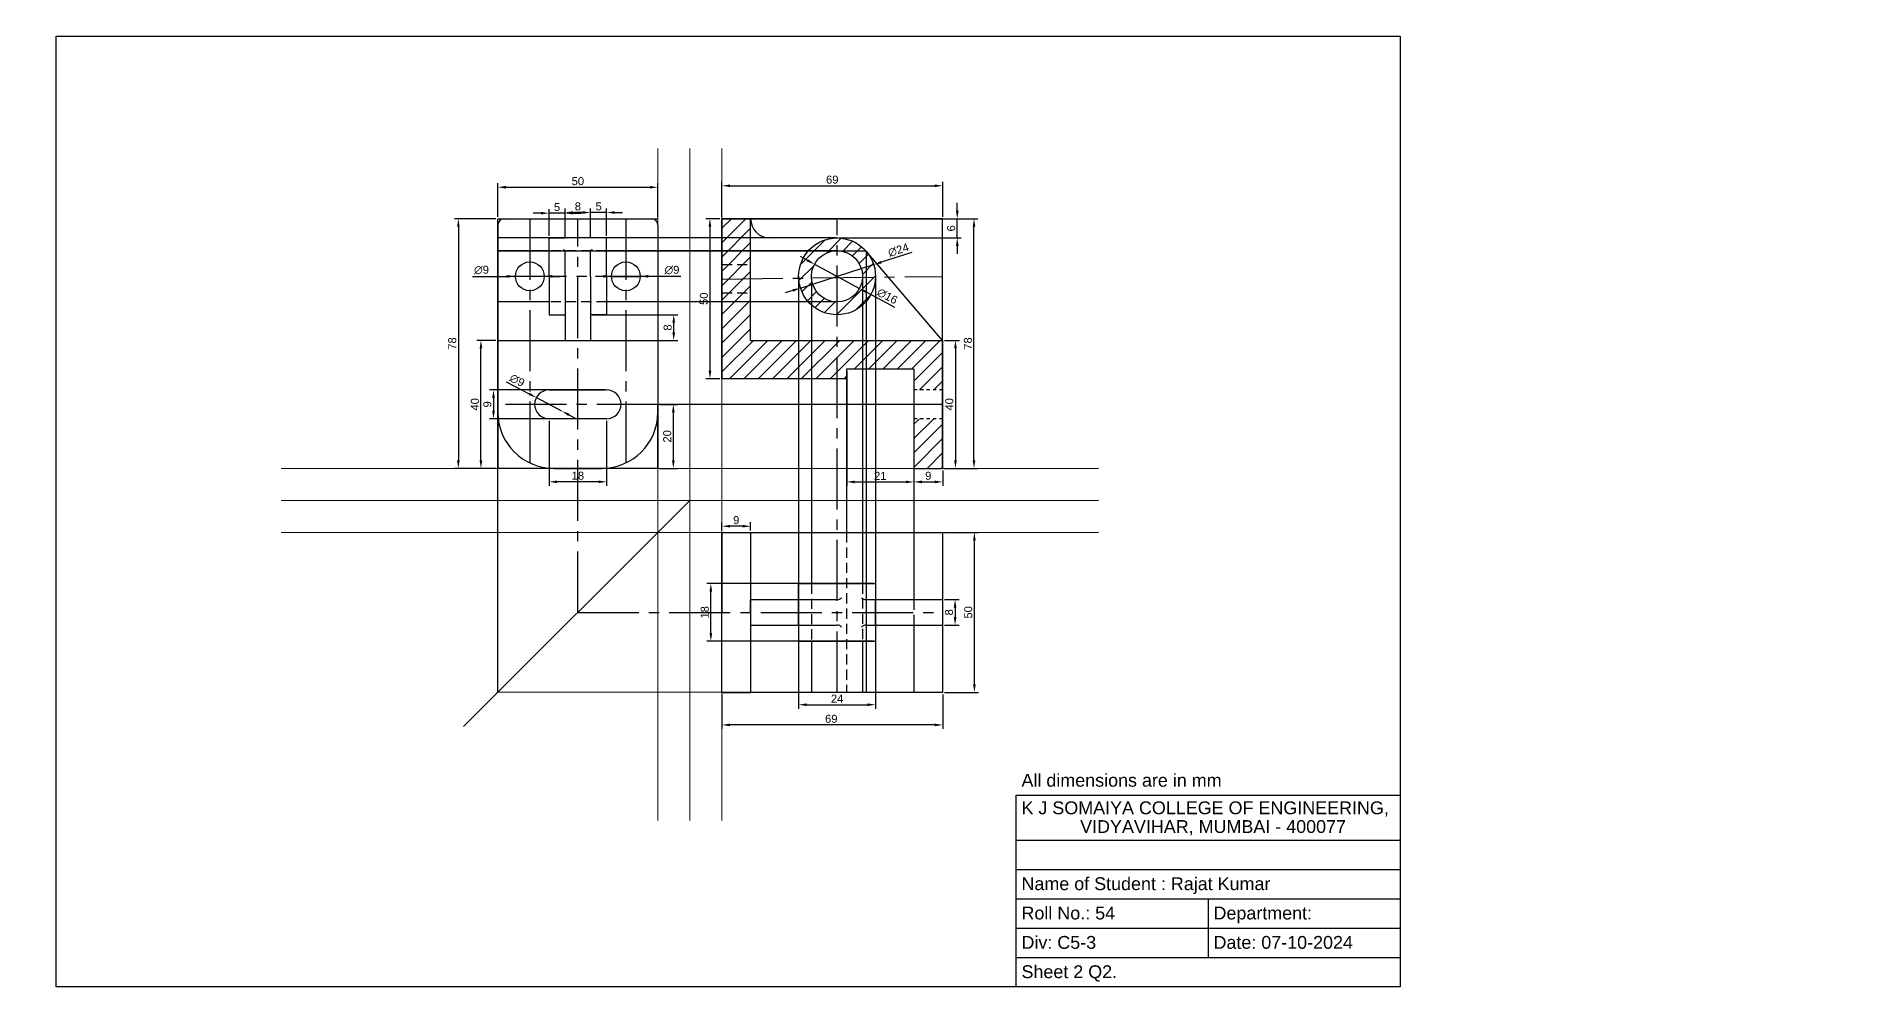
# Model space of a CAD drawing. Header units: millimetres. Extents: x 2670 to 3689, y 1868 to 2167.
# Drawn here: x 3122 to 3689, y 1868 to 2165 of the extents above; entities that cross this region are included whole.
import ezdxf

# ---------------------------------------------------------------- set-up
doc = ezdxf.new("R2010")
doc.units = ezdxf.units.MM
for name, pattern in [('ACAD_ISO02W100', [15, 12, -3]), ('CENTER2', [28.575, 19.05, -3.175, 3.175, -3.175]), ('HIDDEN2', [4.7625, 3.175, -1.5875]), ('JIS_02_1.0', [2, 1, -1])]:
    doc.linetypes.add(name, pattern=pattern)
doc.styles.get("Standard").update_dxf_attribs({"font": 'arial.ttf'})
doc.dimstyles.new('ISO-25', dxfattribs={"dimtxt": 2.5, "dimasz": 2.5, "dimexe": 1.25, "dimexo": 0.625, "dimtad": 1, "dimtxsty": 'Standard', "dimcen": 2.5, "dimadec": 0, "dimazin": 0, "dimtfac": 1, "dimtmove": 0, "dimatfit": 3, "dimfxl": 1, "dimarcsym": 0})

# ---------------------------------------------------------------- blocks, each defined once
blk = doc.blocks.new('*D64')
at = {"color": 0, "lineweight": -2, "transparency": 16777216}
for p, q in [((3336.6, 2108.15), (3336.6, 2119.08)), ((3339.1, 2117.83), (3403.1, 2117.83)), ((3405.6, 2108.15), (3405.6, 2119.08))]:
    blk.add_line(p, q, dxfattribs=at)
at = {"color": 0, "transparency": 16777216}
for points in [[(3339.1, 2118.24), (3339.1, 2117.41), (3336.6, 2117.83)], [(3403.1, 2118.24), (3403.1, 2117.41), (3405.6, 2117.83)]]:
    blk.add_solid(points, dxfattribs=at)
at = {"layer": 'Defpoints', "color": 0, "transparency": 16777216}
for p in [(3405.6, 2117.83), (3336.6, 2107.53), (3405.6, 2107.53)]:
    blk.add_point(p, dxfattribs=at)
at = {"color": 0, "transparency": 16777216, "insert": (3371.1, 2119.73), "char_height": 2.5, "attachment_point": 5}
blk.add_mtext('69', dxfattribs=at)
blk = doc.blocks.new('*D65')
at = {"color": 0, "lineweight": -2, "transparency": 16777216}
for p, q in [((3406.22, 2107.53), (3416.64, 2107.53)), ((3415.39, 2032.03), (3415.39, 2105.03)), ((3406.22, 2029.53), (3416.64, 2029.53))]:
    blk.add_line(p, q, dxfattribs=at)
at = {"color": 0, "transparency": 16777216}
for points in [[(3414.98, 2105.03), (3415.81, 2105.03), (3415.39, 2107.53)], [(3414.98, 2032.03), (3415.81, 2032.03), (3415.39, 2029.53)]]:
    blk.add_solid(points, dxfattribs=at)
at = {"layer": 'Defpoints', "color": 0, "transparency": 16777216}
for p in [(3405.6, 2107.53), (3415.39, 2107.53), (3405.6, 2029.53)]:
    blk.add_point(p, dxfattribs=at)
at = {"color": 0, "transparency": 16777216, "insert": (3413.49, 2068.53), "char_height": 2.5, "attachment_point": 5, "rotation": 90}
blk.add_mtext('78', dxfattribs=at)
blk = doc.blocks.new('*D66')
at = {"color": 0, "lineweight": -2, "transparency": 16777216}
for p, q in [((3336.6, 1958.9), (3336.6, 1948.1)), ((3405.6, 1958.9), (3405.6, 1948.1)), ((3403.1, 1949.35), (3339.1, 1949.35))]:
    blk.add_line(p, q, dxfattribs=at)
at = {"color": 0, "transparency": 16777216}
for points in [[(3339.1, 1949.76), (3339.1, 1948.93), (3336.6, 1949.35)], [(3403.1, 1949.76), (3403.1, 1948.93), (3405.6, 1949.35)]]:
    blk.add_solid(points, dxfattribs=at)
at = {"layer": 'Defpoints', "color": 0, "transparency": 16777216}
for p in [(3336.6, 1959.53), (3405.6, 1959.53), (3336.6, 1949.35)]:
    blk.add_point(p, dxfattribs=at)
at = {"color": 0, "transparency": 16777216, "insert": (3370.79, 1951.25), "char_height": 2.5, "attachment_point": 5}
blk.add_mtext('69', dxfattribs=at)
blk = doc.blocks.new('*D67')
at = {"color": 0, "lineweight": -2, "transparency": 16777216}
for p, q in [((3406.22, 2009.53), (3416.77, 2009.53)), ((3415.52, 1962.03), (3415.52, 2007.03)), ((3406.22, 1959.53), (3416.77, 1959.53))]:
    blk.add_line(p, q, dxfattribs=at)
at = {"color": 0, "transparency": 16777216}
for points in [[(3415.1, 2007.03), (3415.93, 2007.03), (3415.52, 2009.53)], [(3415.1, 1962.03), (3415.93, 1962.03), (3415.52, 1959.53)]]:
    blk.add_solid(points, dxfattribs=at)
at = {"layer": 'Defpoints', "color": 0, "transparency": 16777216}
for p in [(3405.6, 2009.53), (3415.52, 2009.53), (3405.6, 1959.53)]:
    blk.add_point(p, dxfattribs=at)
at = {"color": 0, "transparency": 16777216, "insert": (3413.61, 1984.53), "char_height": 2.5, "attachment_point": 5, "rotation": 90}
blk.add_mtext('50', dxfattribs=at)
blk = doc.blocks.new('*D68')
at = {"color": 0, "lineweight": -2, "transparency": 16777216}
for p, q in [((3266.6, 2108.15), (3266.6, 2118.62)), ((3269.1, 2117.37), (3314.1, 2117.37)), ((3316.6, 2108.15), (3316.6, 2118.62))]:
    blk.add_line(p, q, dxfattribs=at)
at = {"color": 0, "transparency": 16777216}
for points in [[(3269.1, 2117.78), (3269.1, 2116.95), (3266.6, 2117.37)], [(3314.1, 2117.78), (3314.1, 2116.95), (3316.6, 2117.37)]]:
    blk.add_solid(points, dxfattribs=at)
at = {"layer": 'Defpoints', "color": 0, "transparency": 16777216}
for p in [(3316.6, 2117.37), (3266.6, 2107.53), (3316.6, 2107.53)]:
    blk.add_point(p, dxfattribs=at)
at = {"color": 0, "transparency": 16777216, "insert": (3291.6, 2119.27), "char_height": 2.5, "attachment_point": 5}
blk.add_mtext('50', dxfattribs=at)
blk = doc.blocks.new('*D69')
at = {"color": 0, "lineweight": -2, "transparency": 16777216}
for p, q in [((3265.97, 2107.53), (3253, 2107.53)), ((3254.25, 2105.03), (3254.25, 2032.03)), ((3265.97, 2029.53), (3253, 2029.53))]:
    blk.add_line(p, q, dxfattribs=at)
at = {"color": 0, "transparency": 16777216}
for points in [[(3253.84, 2105.03), (3254.67, 2105.03), (3254.25, 2107.53)], [(3253.84, 2032.03), (3254.67, 2032.03), (3254.25, 2029.53)]]:
    blk.add_solid(points, dxfattribs=at)
at = {"layer": 'Defpoints', "color": 0, "transparency": 16777216}
for p in [(3266.6, 2107.53), (3254.25, 2029.53), (3266.6, 2029.53)]:
    blk.add_point(p, dxfattribs=at)
at = {"color": 0, "transparency": 16777216, "insert": (3252.35, 2068.53), "char_height": 2.5, "attachment_point": 5, "rotation": 90}
blk.add_mtext('78', dxfattribs=at)
blk = doc.blocks.new('*D77')
at = {"color": 0, "lineweight": -2, "transparency": 16777216}
for p, q in [((3336.6, 2010.15), (3336.6, 2012.69)), ((3343.1, 2011.44), (3339.1, 2011.44)), ((3345.6, 2010.15), (3345.6, 2012.69))]:
    blk.add_line(p, q, dxfattribs=at)
at = {"color": 0, "transparency": 16777216}
for points in [[(3339.1, 2011.86), (3339.1, 2011.03), (3336.6, 2011.44)], [(3343.1, 2011.86), (3343.1, 2011.03), (3345.6, 2011.44)]]:
    blk.add_solid(points, dxfattribs=at)
at = {"layer": 'Defpoints', "color": 0, "transparency": 16777216}
for p in [(3336.6, 2011.44), (3336.6, 2009.53), (3345.6, 2009.53)]:
    blk.add_point(p, dxfattribs=at)
at = {"color": 0, "transparency": 16777216, "insert": (3341.1, 2013.34), "char_height": 2.5, "attachment_point": 5}
blk.add_mtext('9', dxfattribs=at)
blk = doc.blocks.new('*D78')
at = {"color": 0, "lineweight": -2, "transparency": 16777216}
for p, q in [((3360.6, 1992.9), (3360.6, 1954.42)), ((3384.6, 1992.9), (3384.6, 1954.42)), ((3363.1, 1955.67), (3382.1, 1955.67))]:
    blk.add_line(p, q, dxfattribs=at)
at = {"color": 0, "transparency": 16777216}
for points in [[(3363.1, 1956.08), (3363.1, 1955.25), (3360.6, 1955.67)], [(3382.1, 1956.08), (3382.1, 1955.25), (3384.6, 1955.67)]]:
    blk.add_solid(points, dxfattribs=at)
at = {"layer": 'Defpoints', "color": 0, "transparency": 16777216}
for p in [(3360.6, 1993.53), (3384.6, 1993.53), (3384.6, 1955.67)]:
    blk.add_point(p, dxfattribs=at)
at = {"color": 0, "transparency": 16777216, "insert": (3372.6, 1957.55), "char_height": 2.5, "attachment_point": 5}
blk.add_mtext('24', dxfattribs=at)
blk = doc.blocks.new('*D79')
at = {"color": 0, "lineweight": -2, "transparency": 16777216}
for p, q in [((3406.22, 1988.53), (3410.73, 1988.53)), ((3409.48, 1986.03), (3409.48, 1983.03)), ((3406.22, 1980.53), (3410.73, 1980.53))]:
    blk.add_line(p, q, dxfattribs=at)
at = {"color": 0, "transparency": 16777216}
for points in [[(3409.06, 1986.03), (3409.9, 1986.03), (3409.48, 1988.53)], [(3409.06, 1983.03), (3409.9, 1983.03), (3409.48, 1980.53)]]:
    blk.add_solid(points, dxfattribs=at)
at = {"layer": 'Defpoints', "color": 0, "transparency": 16777216}
for p in [(3405.6, 1988.53), (3405.6, 1980.53), (3409.48, 1980.53)]:
    blk.add_point(p, dxfattribs=at)
at = {"color": 0, "transparency": 16777216, "insert": (3407.58, 1984.53), "char_height": 2.5, "attachment_point": 5, "rotation": 90}
blk.add_mtext('8', dxfattribs=at)
blk = doc.blocks.new('*D80')
at = {"color": 0, "lineweight": -2, "transparency": 16777216}
for p, q in [((3383.97, 1993.53), (3331.91, 1993.53)), ((3333.16, 1978.03), (3333.16, 1991.03)), ((3383.97, 1975.53), (3331.91, 1975.53))]:
    blk.add_line(p, q, dxfattribs=at)
at = {"color": 0, "transparency": 16777216}
for points in [[(3332.74, 1991.03), (3333.58, 1991.03), (3333.16, 1993.53)], [(3332.74, 1978.03), (3333.58, 1978.03), (3333.16, 1975.53)]]:
    blk.add_solid(points, dxfattribs=at)
at = {"layer": 'Defpoints', "color": 0, "transparency": 16777216}
for p in [(3333.16, 1993.53), (3384.6, 1993.53), (3384.6, 1975.53)]:
    blk.add_point(p, dxfattribs=at)
at = {"color": 0, "transparency": 16777216, "insert": (3331.26, 1984.53), "char_height": 2.5, "attachment_point": 5, "rotation": 90}
blk.add_mtext('18', dxfattribs=at)
blk = doc.blocks.new('*D81')
at = {"color": 0, "lineweight": -2, "transparency": 16777216}
for p, q in [((3406.22, 2069.53), (3410.84, 2069.53)), ((3409.59, 2067.03), (3409.59, 2032.03)), ((3406.22, 2029.53), (3410.84, 2029.53))]:
    blk.add_line(p, q, dxfattribs=at)
at = {"color": 0, "transparency": 16777216}
for points in [[(3409.17, 2067.03), (3410.01, 2067.03), (3409.59, 2069.53)], [(3409.17, 2032.03), (3410.01, 2032.03), (3409.59, 2029.53)]]:
    blk.add_solid(points, dxfattribs=at)
at = {"layer": 'Defpoints', "color": 0, "transparency": 16777216}
for p in [(3405.6, 2069.53), (3405.6, 2029.53), (3409.59, 2029.53)]:
    blk.add_point(p, dxfattribs=at)
at = {"color": 0, "transparency": 16777216, "insert": (3407.69, 2049.53), "char_height": 2.5, "attachment_point": 5, "rotation": 90}
blk.add_mtext('40', dxfattribs=at)
blk = doc.blocks.new('*D82')
at = {"color": 0, "lineweight": -2, "transparency": 16777216}
for p, q in [((3335.97, 2107.53), (3331.62, 2107.53)), ((3332.87, 2105.03), (3332.87, 2060.03)), ((3335.97, 2057.53), (3331.62, 2057.53))]:
    blk.add_line(p, q, dxfattribs=at)
at = {"color": 0, "transparency": 16777216}
for points in [[(3332.46, 2105.03), (3333.29, 2105.03), (3332.87, 2107.53)], [(3332.46, 2060.03), (3333.29, 2060.03), (3332.87, 2057.53)]]:
    blk.add_solid(points, dxfattribs=at)
at = {"layer": 'Defpoints', "color": 0, "transparency": 16777216}
for p in [(3336.6, 2107.53), (3332.87, 2057.53), (3336.6, 2057.53)]:
    blk.add_point(p, dxfattribs=at)
at = {"color": 0, "transparency": 16777216, "insert": (3330.97, 2082.53), "char_height": 2.5, "attachment_point": 5, "rotation": 90}
blk.add_mtext('50', dxfattribs=at)
blk = doc.blocks.new('*D83')
at = {"color": 0, "lineweight": -2, "transparency": 16777216}
for p, q in [((3410.16, 2110.03), (3410.16, 2112.53)), ((3373.22, 2107.53), (3411.41, 2107.53)), ((3410.16, 2101.53), (3410.16, 2107.53)), ((3373.22, 2101.53), (3411.41, 2101.53)), ((3410.16, 2099.03), (3410.16, 2096.53))]:
    blk.add_line(p, q, dxfattribs=at)
at = {"color": 0, "transparency": 16777216}
for points in [[(3409.74, 2110.03), (3410.58, 2110.03), (3410.16, 2107.53)], [(3409.74, 2099.03), (3410.58, 2099.03), (3410.16, 2101.53)]]:
    blk.add_solid(points, dxfattribs=at)
at = {"layer": 'Defpoints', "color": 0, "transparency": 16777216}
for p in [(3372.6, 2107.53), (3410.16, 2107.53), (3372.6, 2101.53)]:
    blk.add_point(p, dxfattribs=at)
at = {"color": 0, "transparency": 16777216, "insert": (3408.26, 2104.53), "char_height": 2.5, "attachment_point": 5, "rotation": 90}
blk.add_mtext('6', dxfattribs=at)
blk = doc.blocks.new('*D84')
at = {"color": 0, "lineweight": -2, "transparency": 16777216}
for p, q in [((3375.6, 2059.9), (3375.6, 2024.04)), ((3396.6, 2059.9), (3396.6, 2024.04)), ((3378.1, 2025.29), (3394.1, 2025.29))]:
    blk.add_line(p, q, dxfattribs=at)
at = {"color": 0, "transparency": 16777216}
for points in [[(3378.1, 2025.7), (3378.1, 2024.87), (3375.6, 2025.29)], [(3394.1, 2025.7), (3394.1, 2024.87), (3396.6, 2025.29)]]:
    blk.add_solid(points, dxfattribs=at)
at = {"layer": 'Defpoints', "color": 0, "transparency": 16777216}
for p in [(3375.6, 2060.53), (3396.6, 2060.53), (3396.6, 2025.29)]:
    blk.add_point(p, dxfattribs=at)
at = {"color": 0, "transparency": 16777216, "insert": (3386.1, 2027.17), "char_height": 2.5, "attachment_point": 5}
blk.add_mtext('21', dxfattribs=at)
blk = doc.blocks.new('*D85')
at = {"color": 0, "lineweight": -2, "transparency": 16777216}
for p, q in [((3396.6, 2028.9), (3396.6, 2024.04)), ((3399.1, 2025.29), (3403.1, 2025.29)), ((3405.6, 2028.9), (3405.6, 2024.04))]:
    blk.add_line(p, q, dxfattribs=at)
at = {"color": 0, "transparency": 16777216}
for points in [[(3399.1, 2025.7), (3399.1, 2024.87), (3396.6, 2025.29)], [(3403.1, 2025.7), (3403.1, 2024.87), (3405.6, 2025.29)]]:
    blk.add_solid(points, dxfattribs=at)
at = {"layer": 'Defpoints', "color": 0, "transparency": 16777216}
for p in [(3396.6, 2029.53), (3405.6, 2029.53), (3405.6, 2025.29)]:
    blk.add_point(p, dxfattribs=at)
at = {"color": 0, "transparency": 16777216, "insert": (3401.1, 2027.19), "char_height": 2.5, "attachment_point": 5}
blk.add_mtext('9', dxfattribs=at)
blk = doc.blocks.new('*D86')
at = {"color": 0, "lineweight": -2, "transparency": 16777216}
for p, q in [((3363.35, 2094.5), (3361.15, 2095.69)), ((3365.55, 2093.32), (3379.64, 2085.73)), ((3390.69, 2079.78), (3381.84, 2084.55))]:
    blk.add_line(p, q, dxfattribs=at)
at = {"color": 0, "transparency": 16777216}
for points in [[(3363.55, 2094.87), (3363.15, 2094.14), (3365.55, 2093.32)], [(3382.04, 2084.92), (3381.64, 2084.18), (3379.64, 2085.73)]]:
    blk.add_solid(points, dxfattribs=at)
at = {"layer": 'Defpoints', "color": 0, "transparency": 16777216}
for p in [(3365.55, 2093.32), (3379.64, 2085.73)]:
    blk.add_point(p, dxfattribs=at)
at = {"color": 0, "transparency": 16777216, "insert": (3388.3, 2083.31), "char_height": 2.5, "attachment_point": 5, "rotation": 331.701}
blk.add_mtext('∅16', dxfattribs=at)
blk = doc.blocks.new('*D87')
at = {"color": 0, "lineweight": -2, "transparency": 16777216}
for p, q in [((3361.16, 2085.88), (3384.03, 2093.18)), ((3395.97, 2096.99), (3386.41, 2093.94)), ((3358.78, 2085.12), (3356.4, 2084.35))]:
    blk.add_line(p, q, dxfattribs=at)
at = {"color": 0, "transparency": 16777216}
for points in [[(3386.28, 2094.33), (3386.54, 2093.54), (3384.03, 2093.18)], [(3358.66, 2085.51), (3358.91, 2084.72), (3361.16, 2085.88)]]:
    blk.add_solid(points, dxfattribs=at)
at = {"layer": 'Defpoints', "color": 0, "transparency": 16777216}
for p in [(3384.03, 2093.18), (3361.16, 2085.88)]:
    blk.add_point(p, dxfattribs=at)
at = {"color": 0, "transparency": 16777216, "insert": (3391.78, 2097.72), "char_height": 2.5, "attachment_point": 5, "rotation": 17.7102}
blk.add_mtext('∅24', dxfattribs=at)
blk = doc.blocks.new('*D88')
at = {"color": 0, "lineweight": -2, "transparency": 16777216}
for p, q in [((3317.22, 2049.53), (3322.69, 2049.53)), ((3321.44, 2032.03), (3321.44, 2047.03)), ((3317.22, 2029.53), (3322.69, 2029.53))]:
    blk.add_line(p, q, dxfattribs=at)
at = {"color": 0, "transparency": 16777216}
for points in [[(3321.02, 2047.03), (3321.85, 2047.03), (3321.44, 2049.53)], [(3321.02, 2032.03), (3321.85, 2032.03), (3321.44, 2029.53)]]:
    blk.add_solid(points, dxfattribs=at)
at = {"layer": 'Defpoints', "color": 0, "transparency": 16777216}
for p in [(3316.6, 2049.53), (3321.44, 2049.53), (3316.6, 2029.53)]:
    blk.add_point(p, dxfattribs=at)
at = {"color": 0, "transparency": 16777216, "insert": (3319.53, 2039.53), "char_height": 2.5, "attachment_point": 5, "rotation": 90}
blk.add_mtext('20', dxfattribs=at)
blk = doc.blocks.new('*D89')
at = {"color": 0, "lineweight": -2, "transparency": 16777216}
for p, q in [((3265.97, 2069.53), (3260.07, 2069.53)), ((3261.32, 2032.03), (3261.32, 2067.03)), ((3265.97, 2029.53), (3260.07, 2029.53))]:
    blk.add_line(p, q, dxfattribs=at)
at = {"color": 0, "transparency": 16777216}
for points in [[(3260.9, 2067.03), (3261.73, 2067.03), (3261.32, 2069.53)], [(3260.9, 2032.03), (3261.73, 2032.03), (3261.32, 2029.53)]]:
    blk.add_solid(points, dxfattribs=at)
at = {"layer": 'Defpoints', "color": 0, "transparency": 16777216}
for p in [(3261.32, 2069.53), (3266.6, 2069.53), (3266.6, 2029.53)]:
    blk.add_point(p, dxfattribs=at)
at = {"color": 0, "transparency": 16777216, "insert": (3259.41, 2049.53), "char_height": 2.5, "attachment_point": 5, "rotation": 90}
blk.add_mtext('40', dxfattribs=at)
blk = doc.blocks.new('*D90')
at = {"color": 0, "lineweight": -2, "transparency": 16777216}
for p, q in [((3299.6, 2089.53), (3297.1, 2089.53)), ((3302.1, 2089.53), (3311.1, 2089.53)), ((3323.83, 2089.53), (3313.6, 2089.53))]:
    blk.add_line(p, q, dxfattribs=at)
at = {"color": 0, "transparency": 16777216}
for points in [[(3299.6, 2089.94), (3299.6, 2089.11), (3302.1, 2089.53)], [(3313.6, 2089.94), (3313.6, 2089.11), (3311.1, 2089.53)]]:
    blk.add_solid(points, dxfattribs=at)
at = {"layer": 'Defpoints', "color": 0, "transparency": 16777216}
for p in [(3302.1, 2089.53), (3311.1, 2089.53)]:
    blk.add_point(p, dxfattribs=at)
at = {"color": 0, "transparency": 16777216, "insert": (3321.02, 2091.5), "char_height": 2.5, "attachment_point": 5}
blk.add_mtext('∅9', dxfattribs=at)
blk = doc.blocks.new('*D91')
at = {"color": 0, "lineweight": -2, "transparency": 16777216}
for p, q in [((3258.67, 2089.53), (3269.6, 2089.53)), ((3281.1, 2089.53), (3272.1, 2089.53)), ((3283.6, 2089.53), (3286.1, 2089.53))]:
    blk.add_line(p, q, dxfattribs=at)
at = {"color": 0, "transparency": 16777216}
for points in [[(3269.6, 2089.94), (3269.6, 2089.11), (3272.1, 2089.53)], [(3283.6, 2089.94), (3283.6, 2089.11), (3281.1, 2089.53)]]:
    blk.add_solid(points, dxfattribs=at)
at = {"layer": 'Defpoints', "color": 0, "transparency": 16777216}
for p in [(3272.1, 2089.53), (3281.1, 2089.53)]:
    blk.add_point(p, dxfattribs=at)
at = {"color": 0, "transparency": 16777216, "insert": (3261.48, 2091.5), "char_height": 2.5, "attachment_point": 5}
blk.add_mtext('∅9', dxfattribs=at)
blk = doc.blocks.new('*D70')
at = {"color": 0, "lineweight": -2, "transparency": 16777216}
for p, q in [((3287.6, 2108.15), (3287.6, 2110.73)), ((3290.1, 2109.48), (3293.1, 2109.48)), ((3295.6, 2108.15), (3295.6, 2110.73))]:
    blk.add_line(p, q, dxfattribs=at)
at = {"color": 0, "transparency": 16777216}
for points in [[(3290.1, 2109.9), (3290.1, 2109.06), (3287.6, 2109.48)], [(3293.1, 2109.9), (3293.1, 2109.06), (3295.6, 2109.48)]]:
    blk.add_solid(points, dxfattribs=at)
at = {"layer": 'Defpoints', "color": 0, "transparency": 16777216}
for p in [(3295.6, 2109.48), (3287.6, 2107.53), (3295.6, 2107.53)]:
    blk.add_point(p, dxfattribs=at)
at = {"color": 0, "transparency": 16777216, "insert": (3291.6, 2111.38), "char_height": 2.5, "attachment_point": 5}
blk.add_mtext('8', dxfattribs=at)
blk = doc.blocks.new('*D71')
at = {"color": 0, "lineweight": -2, "transparency": 16777216}
for p, q in [((3280.1, 2109.27), (3277.6, 2109.27)), ((3282.6, 2102.15), (3282.6, 2110.52)), ((3287.6, 2109.27), (3282.6, 2109.27)), ((3287.6, 2102.15), (3287.6, 2110.52)), ((3290.1, 2109.27), (3292.6, 2109.27))]:
    blk.add_line(p, q, dxfattribs=at)
at = {"color": 0, "transparency": 16777216}
for points in [[(3280.1, 2109.69), (3280.1, 2108.85), (3282.6, 2109.27)], [(3290.1, 2109.69), (3290.1, 2108.85), (3287.6, 2109.27)]]:
    blk.add_solid(points, dxfattribs=at)
at = {"layer": 'Defpoints', "color": 0, "transparency": 16777216}
for p in [(3282.6, 2109.27), (3282.6, 2101.53), (3287.6, 2101.53)]:
    blk.add_point(p, dxfattribs=at)
at = {"color": 0, "transparency": 16777216, "insert": (3285.1, 2111.16), "char_height": 2.5, "attachment_point": 5}
blk.add_mtext('5', dxfattribs=at)
blk = doc.blocks.new('*D72')
at = {"color": 0, "lineweight": -2, "transparency": 16777216}
for p, q in [((3293.1, 2109.48), (3290.6, 2109.48)), ((3295.6, 2102.15), (3295.6, 2110.73)), ((3300.6, 2109.48), (3295.6, 2109.48)), ((3300.6, 2102.15), (3300.6, 2110.73)), ((3303.1, 2109.48), (3305.6, 2109.48))]:
    blk.add_line(p, q, dxfattribs=at)
at = {"color": 0, "transparency": 16777216}
for points in [[(3293.1, 2109.9), (3293.1, 2109.06), (3295.6, 2109.48)], [(3303.1, 2109.9), (3303.1, 2109.06), (3300.6, 2109.48)]]:
    blk.add_solid(points, dxfattribs=at)
at = {"layer": 'Defpoints', "color": 0, "transparency": 16777216}
for p in [(3295.6, 2109.48), (3295.6, 2101.53), (3300.6, 2101.53)]:
    blk.add_point(p, dxfattribs=at)
at = {"color": 0, "transparency": 16777216, "insert": (3298.1, 2111.38), "char_height": 2.5, "attachment_point": 5}
blk.add_mtext('5', dxfattribs=at)
blk = doc.blocks.new('*D73')
at = {"color": 0, "lineweight": -2, "transparency": 16777216}
for p, q in [((3296.22, 2077.53), (3322.81, 2077.53)), ((3296.22, 2069.53), (3322.81, 2069.53)), ((3321.56, 2072.03), (3321.56, 2075.03))]:
    blk.add_line(p, q, dxfattribs=at)
at = {"color": 0, "transparency": 16777216}
for points in [[(3321.14, 2075.03), (3321.97, 2075.03), (3321.56, 2077.53)], [(3321.14, 2072.03), (3321.97, 2072.03), (3321.56, 2069.53)]]:
    blk.add_solid(points, dxfattribs=at)
at = {"layer": 'Defpoints', "color": 0, "transparency": 16777216}
for p in [(3295.6, 2077.53), (3321.56, 2077.53), (3295.6, 2069.53)]:
    blk.add_point(p, dxfattribs=at)
at = {"color": 0, "transparency": 16777216, "insert": (3319.66, 2073.53), "char_height": 2.5, "attachment_point": 5, "rotation": 90}
blk.add_mtext('8', dxfattribs=at)
blk = doc.blocks.new('*D74')
at = {"color": 0, "lineweight": -2, "transparency": 16777216}
for p, q in [((3269.23, 2056.58), (3276.41, 2052.79)), ((3286.57, 2047.43), (3278.62, 2051.63)), ((3288.79, 2046.26), (3291, 2045.09))]:
    blk.add_line(p, q, dxfattribs=at)
at = {"color": 0, "transparency": 16777216}
for points in [[(3276.6, 2053.16), (3276.21, 2052.43), (3278.62, 2051.63)], [(3288.98, 2046.63), (3288.59, 2045.89), (3286.57, 2047.43)]]:
    blk.add_solid(points, dxfattribs=at)
at = {"layer": 'Defpoints', "color": 0, "transparency": 16777216}
for p in [(3278.62, 2051.63), (3286.57, 2047.43)]:
    blk.add_point(p, dxfattribs=at)
at = {"color": 0, "transparency": 16777216, "insert": (3272.63, 2057.02), "char_height": 2.5, "attachment_point": 5, "rotation": 332.1647}
blk.add_mtext('∅9', dxfattribs=at)
blk = doc.blocks.new('*D75')
at = {"color": 0, "lineweight": -2, "transparency": 16777216}
for p, q in [((3299.97, 2054.03), (3263.98, 2054.03)), ((3265.23, 2051.53), (3265.23, 2047.53)), ((3299.97, 2045.03), (3263.98, 2045.03))]:
    blk.add_line(p, q, dxfattribs=at)
at = {"color": 0, "transparency": 16777216}
for points in [[(3264.82, 2051.53), (3265.65, 2051.53), (3265.23, 2054.03)], [(3264.82, 2047.53), (3265.65, 2047.53), (3265.23, 2045.03)]]:
    blk.add_solid(points, dxfattribs=at)
at = {"layer": 'Defpoints', "color": 0, "transparency": 16777216}
for p in [(3300.6, 2054.03), (3265.23, 2045.03), (3300.6, 2045.03)]:
    blk.add_point(p, dxfattribs=at)
at = {"color": 0, "transparency": 16777216, "insert": (3263.33, 2049.53), "char_height": 2.5, "attachment_point": 5, "rotation": 90}
blk.add_mtext('9', dxfattribs=at)
blk = doc.blocks.new('*D76')
at = {"color": 0, "lineweight": -2, "transparency": 16777216}
for p, q in [((3282.6, 2044.4), (3282.6, 2024.07)), ((3300.6, 2044.4), (3300.6, 2024.07)), ((3298.1, 2025.32), (3285.1, 2025.32))]:
    blk.add_line(p, q, dxfattribs=at)
at = {"color": 0, "transparency": 16777216}
for points in [[(3285.1, 2025.74), (3285.1, 2024.91), (3282.6, 2025.32)], [(3298.1, 2025.74), (3298.1, 2024.91), (3300.6, 2025.32)]]:
    blk.add_solid(points, dxfattribs=at)
at = {"layer": 'Defpoints', "color": 0, "transparency": 16777216}
for p in [(3282.6, 2045.03), (3300.6, 2045.03), (3282.6, 2025.32)]:
    blk.add_point(p, dxfattribs=at)
at = {"color": 0, "transparency": 16777216, "insert": (3291.6, 2027.22), "char_height": 2.5, "attachment_point": 5}
blk.add_mtext('18', dxfattribs=at)

msp = doc.modelspace()

# ---------------------------------------------------------------- hatches: boundary and pattern name
h = msp.add_hatch()
h.set_pattern_fill('ANSI31', color=256)
h.set_pattern_definition([(45, (446.1416, -27.0814), (-2.245064, 2.245064), [])])
h.paths.add_polyline_path([(3345.596, 2107.526), (3336.596, 2107.526), (3336.596, 2093.188), (3345.596, 2093.188)])
h.paths.add_polyline_path([(3345.596, 2093.188), (3336.596, 2093.188), (3336.596, 2088.688), (3345.596, 2088.797)])
h.paths.add_polyline_path([(3345.596, 2088.797), (3336.596, 2088.688), (3336.596, 2084.406), (3345.596, 2084.406)])
h.paths.add_polyline_path([(3345.596, 2084.406), (3336.596, 2084.406), (3336.596, 2057.526), (3360.596, 2057.526), (3360.596, 2069.526), (3345.596, 2069.526)])
h.paths.add_polyline_path([(3364.596, 2069.526), (3360.596, 2069.526), (3360.596, 2057.526), (3364.596, 2057.526)])
h.paths.add_polyline_path([(3372.596, 2069.526), (3364.596, 2069.526), (3364.596, 2057.526), (3372.596, 2057.526)])
h.paths.add_polyline_path([(3380.596, 2069.526), (3372.596, 2069.526), (3372.596, 2057.526), (3375.596, 2057.526), (3375.596, 2060.526), (3380.596, 2060.526)])
h.paths.add_polyline_path([(3381.698, 2069.526), (3380.596, 2069.526), (3380.596, 2060.526), (3381.698, 2060.526)])
h.paths.add_polyline_path([(3384.596, 2069.526), (3381.698, 2069.526), (3381.698, 2060.526), (3384.596, 2060.526)])
h.paths.add_polyline_path([(3405.596, 2069.526), (3384.596, 2069.526), (3384.596, 2060.526), (3396.596, 2060.526), (3396.596, 2054.026), (3405.596, 2054.026)])
h.paths.add_polyline_path([(3405.596, 2045.026), (3396.596, 2045.026), (3396.596, 2029.526), (3405.596, 2029.526)])
h.paths.add_polyline_path([(3372.596, 2081.526, -0.4142136), (3364.596, 2089.526), (3364.596, 2080.582, 0.1844831), (3372.596, 2077.526)])
h.paths.add_polyline_path([(3364.596, 2089.028), (3360.608, 2088.979, 0.2015356), (3364.596, 2080.582)])
h.paths.add_polyline_path([(3372.596, 2097.526), (3372.596, 2101.526, 0.4142136), (3360.596, 2089.526, 0.011396), (3360.608, 2088.979), (3364.596, 2089.028), (3364.596, 2089.526, -0.4142136)])
h.paths.add_polyline_path([(3372.596, 2101.526), (3372.596, 2097.526, -0.4142136), (3380.596, 2089.526), (3380.596, 2089.222), (3381.698, 2089.236), (3381.698, 2097.346, 0.2186605)])
h.paths.add_polyline_path([(3381.698, 2097.346), (3381.698, 2089.236), (3384.593, 2089.271, 0.0053187), (3384.596, 2089.526, 0.1793124)])
h.paths.add_polyline_path([(3384.593, 2089.271), (3381.698, 2089.236), (3381.698, 2081.707, 0.1738279)])
h.paths.add_polyline_path([(3381.698, 2089.236), (3380.596, 2089.222), (3380.596, 2080.582, 0.0328521), (3381.698, 2081.707)])
h.paths.add_polyline_path([(3380.596, 2089.222), (3380.596, 2089.526, -0.4142136), (3372.596, 2081.526), (3372.596, 2077.526, 0.1844831), (3380.596, 2080.582)])

# ---------------------------------------------------------------- linework, layer by layer
for p, q in [((3128.55, 2164.543), (3548.55, 2164.543)), ((3128.55, 1867.543), (3128.55, 2164.543)), ((3548.55, 2164.543), (3548.55, 1867.543)), ((3266.596, 2029.526), (3266.596, 2107.526)), ((3266.596, 2107.526), (3316.596, 2107.526)), ((3266.596, 2107.526), (3268.596, 2107.526)), ((3291.596, 2107.526), (3316.596, 2107.526)), ((3405.596, 2107.526), (3336.596, 2107.526)), ((3336.596, 2107.526), (3336.596, 2057.526)), ((3336.596, 2107.526), (3372.596, 2107.526)), ((3336.596, 2107.526), (3345.596, 2107.526)), ((3345.596, 2107.526), (3351.596, 2107.526)), ((3405.596, 2029.526), (3405.596, 2107.526)), ((3282.596, 2101.526), (3266.596, 2101.526)), ((3372.596, 2101.526), (3282.596, 2101.526)), ((3282.596, 2097.526), (3266.596, 2097.526)), ((3381.698, 2097.346), (3266.596, 2097.346)), ((3372.596, 2097.526), (3300.596, 2097.526)), ((3336.596, 2088.688), (3336.596, 2093.188)), ((3381.698, 2097.346), (3381.698, 2009.526)), ((3336.596, 2088.688), (3336.596, 2083.688)), ((3336.596, 2088.688), (3336.596, 2084.188)), ((3360.596, 2089.526), (3360.596, 1988.526)), ((3364.596, 2089.526), (3364.596, 1993.526)), ((3380.596, 2089.526), (3380.596, 1993.526)), ((3384.596, 2089.526), (3384.596, 1988.526)), ((3282.596, 2081.526), (3266.596, 2081.526)), ((3372.596, 2081.526), (3300.596, 2081.526)), ((3266.596, 2029.526), (3266.596, 2069.526)), ((3316.596, 2069.526), (3316.596, 2029.526)), ((3336.596, 2057.526), (3336.596, 2069.526)), ((3405.596, 2059.688), (3405.596, 2059.688)), ((3375.596, 2057.526), (3375.596, 2009.526)), ((3405.596, 2049.526), (3405.596, 2054.026)), ((3266.596, 2049.526), (3266.596, 2029.526)), ((3316.596, 2029.526), (3316.596, 2049.526)), ((3396.596, 2049.526), (3316.596, 2049.526)), ((3405.596, 2049.526), (3396.596, 2049.526)), ((3405.596, 2029.526), (3405.596, 2049.526)), ((3266.641, 1959.572), (3266.596, 2029.526)), ((3316.596, 2029.526), (3266.596, 2029.526)), ((3316.596, 2029.526), (3291.596, 2029.526)), ((3396.596, 2029.526), (3396.596, 1988.526)), ((3326.596, 2019.526), (3255.885, 1948.816)), ((3336.596, 2009.526), (3405.596, 2009.526)), ((3336.596, 2009.526), (3336.596, 1984.526)), ((3381.698, 2009.526), (3381.698, 1959.526)), ((3405.596, 2009.526), (3405.596, 1959.526)), ((3360.596, 1988.526), (3360.596, 1993.526)), ((3345.596, 1984.526), (3345.596, 1988.526)), ((3360.596, 1980.526), (3360.596, 1988.526)), ((3384.596, 1980.526), (3384.596, 1988.526)), ((3360.596, 1980.526), (3360.596, 1959.526)), ((3384.596, 1980.526), (3384.596, 1959.526)), ((3396.596, 1980.526), (3396.596, 1959.526)), ((3364.596, 1975.526), (3364.596, 1959.526)), ((3380.596, 1975.526), (3380.596, 1959.526)), ((3336.596, 1959.526), (3266.641, 1959.572)), ((3405.596, 1959.526), (3336.596, 1959.526)), ((3428.55, 1927.366), (3548.55, 1927.366)), ((3428.55, 1867.543), (3428.55, 1927.366)), ((3548.55, 1922.543), (3548.55, 1867.543)), ((3428.55, 1913.376), (3548.55, 1913.376)), ((3428.55, 1904.21), (3548.55, 1904.21)), ((3428.55, 1895.043), (3548.55, 1895.043)), ((3488.55, 1895.043), (3488.55, 1876.71)), ((3428.55, 1885.876), (3548.55, 1885.876)), ((3428.55, 1876.71), (3548.55, 1876.71)), ((3548.55, 1867.543), (3128.55, 1867.543)), ((3548.55, 1867.543), (3428.55, 1867.543))]:
    msp.add_line(p, q)
at = {"lineweight": 9}
for p, q in [((3316.596, 1919.526), (3316.596, 2129.526)), ((3326.596, 1919.526), (3326.596, 2129.526)), ((3336.596, 1919.526), (3336.596, 2129.526)), ((3198.923, 2029.526), (3454.268, 2029.526)), ((3316.596, 2029.526), (3266.596, 2029.526)), ((3336.596, 2029.526), (3405.596, 2029.526)), ((3198.923, 2019.526), (3454.268, 2019.526)), ((3198.923, 2009.526), (3454.268, 2009.526))]:
    msp.add_line(p, q, dxfattribs=at)
at = {"lineweight": 30}
for p, q in [((3266.596, 2105.526), (3266.596, 2069.526)), ((3268.596, 2107.526), (3314.596, 2107.526)), ((3287.596, 2101.526), (3287.596, 2107.526)), ((3295.596, 2101.526), (3295.596, 2107.526)), ((3316.596, 2105.526), (3316.596, 2069.526)), ((3336.596, 2107.526), (3345.596, 2107.526)), ((3336.596, 2057.526), (3336.596, 2107.526)), ((3345.596, 2069.526), (3345.596, 2107.526)), ((3282.596, 2089.526), (3282.596, 2101.526)), ((3282.596, 2101.526), (3287.596, 2101.526)), ((3300.596, 2101.526), (3295.596, 2101.526)), ((3300.596, 2089.526), (3300.596, 2101.526)), ((3372.596, 2101.526), (3351.596, 2101.526)), ((3287.596, 2089.526), (3287.596, 2097.346)), ((3295.596, 2089.526), (3295.596, 2097.346)), ((3405.596, 2069.526), (3381.698, 2097.346)), ((3282.596, 2089.526), (3282.596, 2077.526)), ((3287.596, 2089.526), (3287.596, 2069.526)), ((3295.596, 2089.526), (3295.596, 2069.526)), ((3300.596, 2089.526), (3300.596, 2077.526)), ((3282.596, 2077.526), (3287.596, 2077.526)), ((3300.596, 2077.526), (3295.596, 2077.526)), ((3266.596, 2069.526), (3316.596, 2069.526)), ((3266.596, 2069.526), (3266.596, 2047.028)), ((3316.596, 2069.526), (3316.596, 2047.028)), ((3345.596, 2069.526), (3405.596, 2069.526)), ((3405.596, 2069.526), (3405.596, 2029.526)), ((3396.596, 2060.526), (3375.596, 2060.526)), ((3375.596, 2060.526), (3375.596, 2057.526)), ((3396.596, 2060.526), (3396.596, 2029.526)), ((3282.596, 2054.026), (3300.596, 2054.026)), ((3375.596, 2057.526), (3336.596, 2057.526)), ((3300.596, 2045.026), (3282.596, 2045.026)), ((3284.098, 2029.526), (3299.093, 2029.526)), ((3396.596, 2029.526), (3405.596, 2029.526)), ((3336.596, 2009.526), (3345.596, 2009.526)), ((3336.596, 1959.526), (3336.596, 2009.526)), ((3345.596, 2009.526), (3345.596, 1959.526)), ((3360.596, 1993.526), (3384.596, 1993.526)), ((3360.596, 1993.526), (3360.596, 1988.526)), ((3384.596, 1993.526), (3384.596, 1988.526)), ((3345.596, 1988.526), (3372.596, 1988.526)), ((3381.698, 1988.526), (3405.596, 1988.526)), ((3405.596, 1988.526), (3405.596, 1980.526)), ((3345.596, 1980.526), (3372.596, 1980.526)), ((3360.596, 1980.526), (3360.596, 1975.526)), ((3381.698, 1980.526), (3405.596, 1980.526)), ((3384.596, 1980.526), (3384.596, 1975.526)), ((3360.596, 1975.526), (3384.596, 1975.526)), ((3336.596, 1959.526), (3345.596, 1959.526))]:
    msp.add_line(p, q, dxfattribs=at)
at = {"linetype": 'CENTER2'}
for p, q in [((3276.596, 2107.526), (3276.596, 2029.526)), ((3291.596, 1984.526), (3291.596, 2107.526)), ((3306.596, 2107.526), (3306.596, 2029.526)), ((3372.596, 1959.526), (3372.596, 2107.526)), ((3316.596, 2089.526), (3266.596, 2089.526)), ((3336.596, 2088.688), (3405.596, 2089.526)), ((3316.596, 2049.526), (3266.596, 2049.526)), ((3291.596, 1984.526), (3405.596, 1984.526))]:
    msp.add_line(p, q, dxfattribs=at)
at = {"linetype": 'ACAD_ISO02W100'}
msp.add_line((3345.596, 2107.526), (3351.596, 2107.526), dxfattribs=at)
at = {"linetype": 'HIDDEN2'}
for p, q in [((3300.596, 2097.526), (3282.596, 2097.526)), ((3336.596, 2093.188), (3345.596, 2093.188)), ((3300.596, 2081.526), (3282.596, 2081.526)), ((3336.596, 2084.406), (3345.596, 2084.406)), ((3375.596, 2009.526), (3375.596, 1959.526)), ((3364.596, 1993.526), (3364.596, 1975.526)), ((3380.596, 1993.526), (3380.596, 1989.424)), ((3380.596, 1988.858), (3380.596, 1975.526)), ((3396.596, 1988.526), (3396.596, 1980.526))]:
    msp.add_line(p, q, dxfattribs=at)
at = {"linetype": 'JIS_02_1.0'}
for p, q in [((3405.596, 2054.026), (3396.596, 2054.026)), ((3405.596, 2045.026), (3396.596, 2045.026))]:
    msp.add_line(p, q, dxfattribs=at)
at = {"lineweight": 30}
for centre, radius in [((3372.596, 2089.526), 12), ((3276.596, 2089.526), 4.5), ((3306.596, 2089.526), 4.5), ((3372.596, 2089.526), 8)]:
    msp.add_circle(centre, radius, dxfattribs=at)
for centre, radius, start, end in [((3268.596, 2105.526), 2, 90, 180), ((3314.596, 2105.526), 2, 0, 90), ((3351.596, 2107.526), 6, 180, 270), ((3287.096, 2097.346), 0.5, 0, 90), ((3296.096, 2097.346), 0.5, 90, 180), ((3282.596, 2049.526), 4.5, 90, 270), ((3300.596, 2049.526), 4.5, 270, 90), ((3284.098, 2047.028), 17.502, 180, 270), ((3299.093, 2047.028), 17.502, 270, 0), ((3372.596, 1990.526), 2, 270, 315), ((3381.698, 1990.526), 2, 225, 270), ((3372.596, 1978.526), 2, 45, 90), ((3381.698, 1978.526), 2, 90, 135)]:
    msp.add_arc(centre, radius, start, end, dxfattribs=at)

# ---------------------------------------------------------------- texts
for s, height, p in [('All dimensions are in mm', 4.00791, (3430.228, 1930.049)), ('K J SOMAIYA COLLEGE OF ENGINEERING, ', 4.00791, (3430.228, 1921.441)), ('VIDYAVIHAR, MUMBAI - 400077', 4.00791, (3448.564, 1915.589)), ('Name of Student : Rajat Kumar ', 4.00791, (3430.228, 1897.726)), ('Roll No.: 54 ', 4.00791, (3430.228, 1888.559)), ('Department: ', 4.00791, (3490.228, 1888.559)), ('Div: C5-3 ', 4.0079, (3430.228, 1879.392)), ('Date: 07-10-2024', 4.00791, (3490.228, 1879.392)), ('Sheet 2 Q2.', 4.00791, (3430.228, 1870.226))]:
    msp.add_text(s, height=height).set_placement(p)

# ---------------------------------------------------------------- dimensions: what is measured, and where the dimension line sits
for base, p1, p2, picture, middle in [((3316.596, 2117.365), (3266.596, 2107.526), (3316.596, 2107.526), '*D68', (3291.596, 2117.365)), ((3405.596, 2117.825), (3336.596, 2107.526), (3405.596, 2107.526), '*D64', (3371.096, 2117.825)), ((3384.596, 1955.665), (3360.596, 1993.526), (3384.596, 1993.526), '*D78', (3372.596, 1955.665)), ((3336.596, 1949.347), (3405.596, 1959.526), (3336.596, 1959.526), '*D66', (3370.789, 1949.347))]:
    dim = msp.add_linear_dim(base=base, p1=p1, p2=p2, dimstyle='ISO-25')
    dim.commit()
    dim.dimension.update_dxf_attribs({"geometry": picture, "text_midpoint": middle, "dimtype": 160})
for base, p1, p2, picture, middle in [((3282.596, 2109.268), (3287.596, 2101.526), (3282.596, 2101.526), '*D71', (3285.096, 2111.165)), ((3295.596, 2109.481), (3287.596, 2107.526), (3295.596, 2107.526), '*D70', (3291.596, 2111.382)), ((3295.596, 2109.481), (3300.596, 2101.526), (3295.596, 2101.526), '*D72', (3298.096, 2111.377)), ((3396.596, 2025.287), (3375.596, 2060.526), (3396.596, 2060.526), '*D84', (3386.096, 2027.167)), ((3282.596, 2025.323), (3300.596, 2045.026), (3282.596, 2045.026), '*D76', (3291.596, 2027.225)), ((3405.596, 2025.287), (3396.596, 2029.526), (3405.596, 2029.526), '*D85', (3401.096, 2027.188)), ((3336.596, 2011.443), (3345.596, 2009.526), (3336.596, 2009.526), '*D77', (3341.096, 2013.345))]:
    dim = msp.add_linear_dim(base=base, p1=p1, p2=p2, dimstyle='ISO-25')
    dim.commit()
    dim.dimension.update_dxf_attribs({"geometry": picture, "text_midpoint": middle})
for base, p1, p2, picture, middle in [((3410.159, 2107.526), (3372.596, 2101.526), (3372.596, 2107.526), '*D83', (3408.258, 2104.526)), ((3332.874, 2057.526), (3336.596, 2107.526), (3336.596, 2057.526), '*D82', (3330.973, 2082.526)), ((3321.558, 2077.526), (3295.596, 2069.526), (3295.596, 2077.526), '*D73', (3319.656, 2073.526)), ((3261.315, 2069.526), (3266.596, 2029.526), (3266.596, 2069.526), '*D89', (3259.414, 2049.526)), ((3409.591, 2029.526), (3405.596, 2069.526), (3405.596, 2029.526), '*D81', (3407.69, 2049.526)), ((3265.233, 2045.026), (3300.596, 2054.026), (3300.596, 2045.026), '*D75', (3263.331, 2049.526)), ((3321.436, 2049.526), (3316.596, 2029.526), (3316.596, 2049.526), '*D88', (3319.534, 2039.526)), ((3333.16, 1993.526), (3384.596, 1975.526), (3384.596, 1993.526), '*D80', (3331.258, 1984.526)), ((3409.48, 1980.526), (3405.596, 1988.526), (3405.596, 1980.526), '*D79', (3407.578, 1984.526))]:
    dim = msp.add_linear_dim(base=base, p1=p1, p2=p2, angle=90, dimstyle='ISO-25')
    dim.commit()
    dim.dimension.update_dxf_attribs({"geometry": picture, "text_midpoint": middle})
for base, p1, p2, picture, middle in [((3254.255, 2029.526), (3266.596, 2107.526), (3266.596, 2029.526), '*D69', (3254.255, 2068.526)), ((3415.393, 2107.526), (3405.596, 2029.526), (3405.596, 2107.526), '*D65', (3415.393, 2068.526)), ((3415.516, 2009.526), (3405.596, 1959.526), (3405.596, 2009.526), '*D67', (3415.516, 1984.526))]:
    dim = msp.add_linear_dim(base=base, p1=p1, p2=p2, angle=90, dimstyle='ISO-25')
    dim.commit()
    dim.dimension.update_dxf_attribs({"geometry": picture, "text_midpoint": middle, "dimtype": 160})
for p1, p2, picture, middle in [((3361.164, 2085.876), (3384.027, 2093.177), '*D87', (3391.782, 2097.723)), ((3365.552, 2093.319), (3379.639, 2085.734), '*D86', (3388.3, 2083.31)), ((3286.575, 2047.425), (3278.616, 2051.627), '*D74', (3272.633, 2057.016))]:
    dim = msp.add_diameter_dim_2p(p1=p1, p2=p2, dimstyle='ISO-25')
    dim.commit()
    dim.dimension.update_dxf_attribs({"geometry": picture, "text_midpoint": middle})
for p1, p2, picture, middle in [((3281.096, 2089.526), (3272.096, 2089.526), '*D91', (3261.482, 2089.526)), ((3302.096, 2089.526), (3311.096, 2089.526), '*D90', (3321.021, 2089.526))]:
    dim = msp.add_diameter_dim_2p(p1=p1, p2=p2, dimstyle='ISO-25')
    dim.commit()
    dim.dimension.update_dxf_attribs({"geometry": picture, "text_midpoint": middle, "dimtype": 163})

doc.saveas('drawing.dxf')
